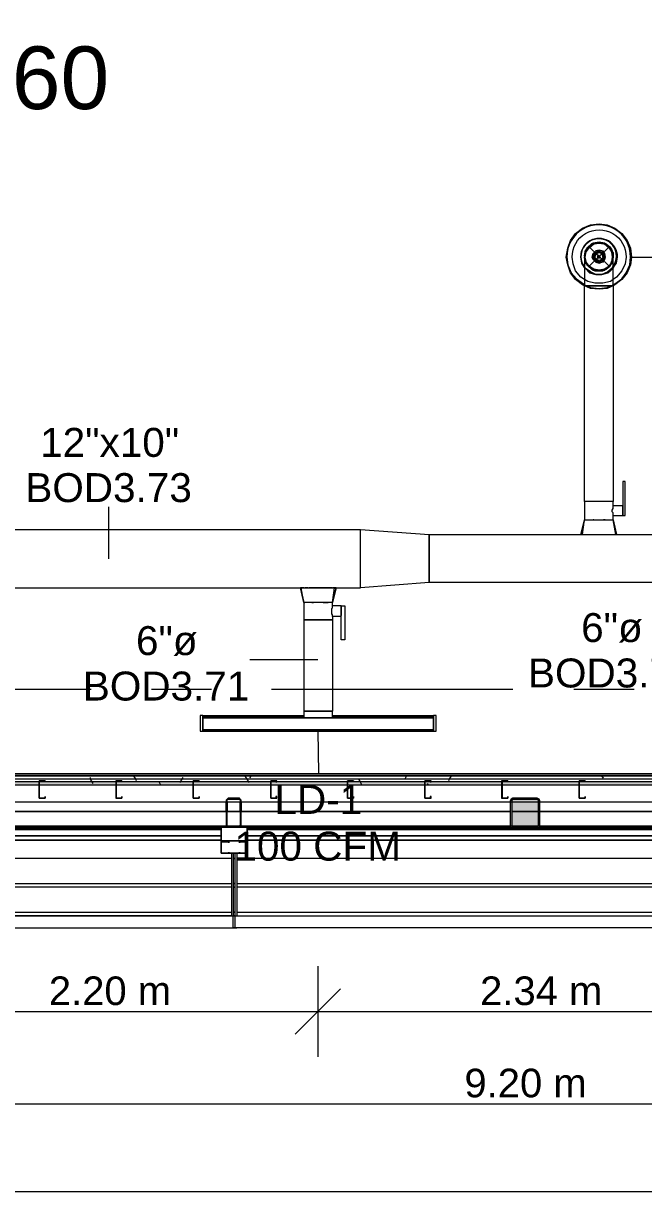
# Model space of a CAD drawing. Header units: metres. Extents: x 98 to 337, y -7 to 53.
# Drawn here: x 137.48 to 140.75, y 9.41 to 15.56 of the extents above; entities that cross this region are included whole.
import ezdxf

# ---------------------------------------------------------------- set-up
doc = ezdxf.new("R2010")
doc.units = ezdxf.units.M
doc.layers.add('HVAC - Ductos', color=5, linetype='Continuous', lineweight=0)
doc.layers.add('PDF_Text', color=7, linetype='Continuous', lineweight=0)
doc.layers.add('PDF_Geometry', color=7, linetype='Continuous', lineweight=0, true_color=0xaaaaaa)
doc.layers.add('PDF_Solid Fills', color=7, linetype='Continuous', lineweight=0, true_color=0xffffff)
doc.styles.add('PDF ArialUnicodeMS-Bold-Identity-H', font='arial.ttf')
doc.styles.add('PDF Helvetica', font='')
doc.styles.get('PDF Helvetica').set_extended_font_data('Helvetica')

msp = doc.modelspace()

# ---------------------------------------------------------------- hatches: boundary and pattern name
at = {"layer": 'PDF_Solid Fills', "lineweight": 0, "transparency": 33554559}
h = msp.add_hatch(color=256, dxfattribs=at)
h.paths.add_polyline_path([(107.9354, 11.5506), (107.9354, 11.5689), (105.9562, 11.5689), (105.9562, 11.5506)])
h.paths.add_polyline_path([(154.6138, 11.5689), (154.6138, 11.5506), (155.4202, 11.5506), (155.4202, 11.5689)])
h.paths.add_polyline_path([(155.4248, 11.5689), (155.4248, 11.5506), (157.4499, 11.5506), (157.4499, 11.5689)])
h.paths.add_polyline_path([(157.4544, 11.5689), (157.4544, 11.5506), (158.9939, 11.5506), (158.9939, 11.5689)])
h.paths.add_polyline_path([(152.5841, 11.5689), (152.5841, 11.5506), (154.6092, 11.5506), (154.6092, 11.5689)])
h.paths.add_polyline_path([(150.5544, 11.5689), (150.5544, 11.5506), (152.5795, 11.5506), (152.5795, 11.5689)])
h.paths.add_polyline_path([(149.7434, 11.5689), (149.7434, 11.5506), (150.5498, 11.5506), (150.5498, 11.5689)])
h.paths.add_polyline_path([(147.7137, 11.5689), (147.7137, 11.5506), (149.7388, 11.5506), (149.7388, 11.5689)])
h.paths.add_polyline_path([(144.8731, 11.5689), (144.8731, 11.5506), (147.7092, 11.5506), (147.7092, 11.5689)])
h.paths.add_polyline_path([(142.8434, 11.5689), (142.8434, 11.5506), (144.8685, 11.5506), (144.8685, 11.5689)])
h.paths.add_polyline_path([(140.0027, 11.5689), (140.0027, 11.5506), (142.8388, 11.5506), (142.8388, 11.5689)])
h.paths.add_polyline_path([(137.973, 11.5689), (137.973, 11.5506), (139.9981, 11.5506), (139.9981, 11.5689)])
h.paths.add_polyline_path([(137.1621, 11.5689), (137.1621, 11.5506), (137.9685, 11.5506), (137.9685, 11.5689)])
h.paths.add_polyline_path([(135.1324, 11.5689), (135.1324, 11.5506), (137.1575, 11.5506), (137.1575, 11.5689)])
h.paths.add_polyline_path([(133.1027, 11.5689), (133.1027, 11.5506), (135.1278, 11.5506), (135.1278, 11.5689)])
h.paths.add_polyline_path([(132.2917, 11.5689), (132.2917, 11.5506), (133.0981, 11.5506), (133.0981, 11.5689)])
h.paths.add_polyline_path([(130.2621, 11.5689), (130.2621, 11.5506), (132.2872, 11.5506), (132.2872, 11.5689)])
h.paths.add_polyline_path([(128.2324, 11.5689), (128.2324, 11.5506), (130.2575, 11.5506), (130.2575, 11.5689)])
h.paths.add_polyline_path([(127.4214, 11.5689), (127.4214, 11.5506), (128.2278, 11.5506), (128.2278, 11.5689)])
h.paths.add_polyline_path([(125.3917, 11.5689), (125.3917, 11.5506), (127.4168, 11.5506), (127.4168, 11.5689)])
h.paths.add_polyline_path([(122.5511, 11.5689), (122.5511, 11.5506), (125.3871, 11.5506), (125.3871, 11.5689)])
h.paths.add_polyline_path([(120.5214, 11.5689), (120.5214, 11.5506), (122.5465, 11.5506), (122.5465, 11.5689)])
h.paths.add_polyline_path([(117.6807, 11.5689), (117.6807, 11.5506), (120.5168, 11.5506), (120.5168, 11.5689)])
h.paths.add_polyline_path([(115.651, 11.5689), (115.651, 11.5506), (117.6761, 11.5506), (117.6761, 11.5689)])
h.paths.add_polyline_path([(114.8401, 11.5689), (114.8401, 11.5506), (115.6464, 11.5506), (115.6464, 11.5689)])
h.paths.add_polyline_path([(112.8104, 11.5689), (112.8104, 11.5506), (114.8355, 11.5506), (114.8355, 11.5689)])
h.paths.add_polyline_path([(110.7807, 11.5689), (110.7807, 11.5506), (112.8058, 11.5506), (112.8058, 11.5689)])
h.paths.add_polyline_path([(109.9698, 11.5689), (109.9698, 11.5506), (110.7761, 11.5506), (110.7761, 11.5689)])
h.paths.add_polyline_path([(107.94, 11.5689), (107.94, 11.5506), (109.9652, 11.5506), (109.9652, 11.5689)])
h = msp.add_hatch(color=256, dxfattribs=at)
h.paths.add_polyline_path([(138.6236, 11.4772), (138.6236, 11.4818), (138.5595, 11.4818)])
h.paths.add_polyline_path([(138.555, 11.4727), (138.5504, 11.4727), (138.5504, 11.3398)])
h.paths.add_polyline_path([(138.6236, 11.3306), (138.6236, 11.3352), (138.555, 11.3352)])
h.paths.add_polyline_path([(138.6236, 11.3352), (138.6282, 11.4727), (138.6236, 11.4727)])
msp.add_hatch(color=256, dxfattribs=at).paths.add_polyline_path([(140.1998, 11.4772), (140.1952, 11.4818), (140.0486, 11.4818), (140.044, 11.4727), (140.044, 11.3398), (140.0486, 11.3398), (140.0486, 11.3306), (140.1952, 11.3352)])

# ---------------------------------------------------------------- linework, layer by layer
at = {"layer": 'HVAC - Ductos', "lineweight": 0}
for points in [[(140.4335, 13.0442), (140.4335, 14.1804), (140.4243, 14.185), (140.3876, 14.2125), (140.3601, 14.2492), (140.3464, 14.2905), (140.3372, 14.3316), (140.3464, 14.3775), (140.3601, 14.4187), (140.3876, 14.4553), (140.4243, 14.4829), (140.4655, 14.5011), (140.5113, 14.5057), (140.5525, 14.5011), (140.5938, 14.4829), (140.6305, 14.4553), (140.6579, 14.4187), (140.6763, 14.3775), (140.6808, 14.3316), (140.6763, 14.2905), (140.6579, 14.2492), (140.6305, 14.2125), (140.5938, 14.185), (140.5846, 14.1804), (140.5846, 13.0442), (140.5755, 13.0442), (140.5617, 13.0442), (140.5479, 13.0442), (140.5297, 13.0442), (140.5113, 13.0442), (140.4884, 13.0442), (140.4701, 13.0442), (140.4563, 13.0442), (140.4426, 13.0442), (140.438, 13.0442)], [(140.5709, 14.3775), (140.5343, 14.4049), (140.4884, 14.4049), (140.4472, 14.3775), (140.4335, 14.3316), (140.4472, 14.2905), (140.4884, 14.2629), (140.5343, 14.2629), (140.5709, 14.2905), (140.5846, 14.3316)], [(140.5755, 14.3042), (140.5617, 14.2813), (140.5388, 14.2675), (140.5113, 14.2629), (140.4839, 14.2675), (140.4609, 14.2813), (140.4426, 14.3042), (140.438, 14.3316), (140.4426, 14.3591), (140.4609, 14.3821), (140.4839, 14.4004), (140.5113, 14.4049), (140.5388, 14.4004), (140.5617, 14.3821), (140.5755, 14.3591), (140.5801, 14.3316)], [(140.4793, 14.35), (140.4747, 14.3316), (140.4793, 14.35), (140.493, 14.3637), (140.5113, 14.3683), (140.5297, 14.3637), (140.5388, 14.35), (140.5434, 14.3316), (140.5388, 14.35), (140.5251, 14.3637), (140.5113, 14.3683), (140.493, 14.3637)], [(140.4884, 14.35), (140.4839, 14.3316), (140.4884, 14.35), (140.5021, 14.3591), (140.5159, 14.3591), (140.5297, 14.35), (140.5343, 14.3316), (140.5297, 14.35), (140.5159, 14.3591), (140.5021, 14.3591)], [(140.5251, 14.3179), (140.5113, 14.3133), (140.4976, 14.3179), (140.4884, 14.3316), (140.4976, 14.35), (140.5113, 14.3546), (140.5251, 14.35), (140.5297, 14.3316)], [(140.5113, 14.3271), (140.5159, 14.3316), (140.5113, 14.3271), (140.5067, 14.3271), (140.5021, 14.3316), (140.5067, 14.3408), (140.5113, 14.3408), (140.5159, 14.3316), (140.5113, 14.3362), (140.5067, 14.3362), (140.5067, 14.3316), (140.5067, 14.3271)], [(140.4151, 14.3316), (140.4197, 14.2996), (140.4335, 14.2767), (140.4197, 14.2996)], [(140.5571, 14.2492), (140.5251, 14.24), (140.493, 14.24), (140.4609, 14.2492), (140.438, 14.2721), (140.4335, 14.2767), (140.438, 14.2721), (140.4335, 14.2813), (140.438, 14.2721), (140.4655, 14.2538), (140.493, 14.24), (140.5251, 14.24), (140.5571, 14.2538), (140.5801, 14.2721), (140.5846, 14.2813), (140.5801, 14.2721), (140.5571, 14.2538), (140.5251, 14.24), (140.493, 14.24), (140.4655, 14.2538), (140.438, 14.2721), (140.4609, 14.2492), (140.493, 14.24), (140.5251, 14.24), (140.5571, 14.2492), (140.5846, 14.2721), (140.5846, 14.2767), (140.5846, 14.2721)], [(140.4563, 14.2813), (140.438, 14.3042), (140.4563, 14.2813), (140.4793, 14.2629)], [(140.5388, 14.3179), (140.5434, 14.3316), (140.5388, 14.3179), (140.5297, 14.3042), (140.5113, 14.2996), (140.493, 14.3042), (140.4793, 14.3179), (140.4747, 14.3316), (140.4793, 14.3179), (140.493, 14.3042), (140.5113, 14.2996), (140.5251, 14.3042)], [(140.5297, 14.3179), (140.5343, 14.3316), (140.5297, 14.3179), (140.5159, 14.3087), (140.5021, 14.3087), (140.4884, 14.3179), (140.4839, 14.3316), (140.4884, 14.3179), (140.5021, 14.3087), (140.5159, 14.3087)], [(140.4839, 12.948), (140.4793, 12.948)], [(140.5434, 12.948), (140.5388, 12.948), (140.5343, 12.948), (140.5388, 12.948)], [(139.2559, 12.5906), (139.2559, 12.8976), (139.6179, 12.8701), (139.6179, 12.6181)], [(139.6179, 12.8701), (141.8767, 12.8701), (141.8767, 12.6181), (139.6179, 12.6181)], [(138.9993, 12.5127), (139.0039, 12.5127), (139.0085, 12.5127), (139.0039, 12.5127)], [(139.059, 12.5127), (139.0635, 12.5127), (139.0864, 12.5127), (139.0635, 12.5127)], [(139.1734, 12.3157), (139.1552, 12.3157), (139.1552, 12.4944), (139.1734, 12.4944)], [(138.4129, 11.8346), (138.4267, 11.8346), (138.4267, 11.9171), (138.4129, 11.9171)], [(139.6408, 11.8438), (139.6408, 11.9034), (138.4267, 11.9034), (138.4267, 11.908), (139.6408, 11.908), (139.6408, 11.9034), (138.4267, 11.9034), (138.4267, 11.8438)], [(139.6546, 11.8346), (139.6546, 11.9171), (139.6408, 11.9171), (139.6408, 11.8346)]]:
    msp.add_lwpolyline(points, close=True, dxfattribs=at)
for points in [[(140.5846, 14.185), (140.5938, 14.1896), (140.6305, 14.2171), (140.6533, 14.2492), (140.6717, 14.2905), (140.6763, 14.3316, 1.013803), (140.3418, 14.3316), (140.3464, 14.2905), (140.3647, 14.2492), (140.3922, 14.2171), (140.4289, 14.1896), (140.4335, 14.185)], [(140.4335, 14.2125), (140.4151, 14.2262), (140.3876, 14.2584), (140.3738, 14.295), (140.3692, 14.3316, -1.008653), (140.6533, 14.3316), (140.6487, 14.295), (140.6305, 14.2584), (140.603, 14.2262), (140.5846, 14.2125)]]:
    msp.add_lwpolyline(points, format="xyb", dxfattribs=at)
msp.add_lwpolyline([(140.5846, 14.2767), (140.603, 14.2996), (140.6075, 14.3316, 1.019058), (140.4151, 14.3316), (140.4197, 14.2996), (140.4335, 14.2813, -1.404331), (140.603, 14.3316), (140.5984, 14.2996), (140.5846, 14.2813, 1.404199), (140.4151, 14.3316, -1.420114)], format="xyb", close=True, dxfattribs=at)
for points in [[(140.4335, 14.3362), (140.438, 14.3591), (140.4426, 14.3637), (140.4563, 14.3867), (140.4793, 14.4004), (140.4839, 14.4049), (140.5113, 14.4095), (140.5343, 14.4049)], [(140.5846, 14.3316), (140.5801, 14.3637), (140.5801, 14.3591), (140.5846, 14.3316), (140.5801, 14.3546), (140.5755, 14.3683), (140.5617, 14.3867), (140.5434, 14.4004), (140.5388, 14.4049), (140.5113, 14.4095), (140.4884, 14.4049), (140.4701, 14.4004), (140.4563, 14.3867), (140.4426, 14.3729), (140.438, 14.3546), (140.4335, 14.3316)], [(140.4793, 14.2629), (140.5113, 14.2584), (140.5297, 14.2629), (140.5479, 14.2721), (140.5617, 14.2813), (140.5755, 14.295), (140.5801, 14.3133), (140.5846, 14.3316), (140.5846, 14.3546), (140.5755, 14.3729), (140.5617, 14.3867), (140.5479, 14.3958), (140.5297, 14.4049), (140.5113, 14.4095), (140.4793, 14.4049), (140.4563, 14.3867), (140.438, 14.3637), (140.4335, 14.3316), (140.4335, 14.3271), (140.438, 14.3133), (140.4426, 14.295), (140.4563, 14.2813), (140.4701, 14.2675), (140.4884, 14.2584), (140.5113, 14.2584), (140.4839, 14.2629), (140.4793, 14.2629), (140.5113, 14.2584), (140.5388, 14.2629), (140.5113, 14.2584), (140.493, 14.2629), (140.4747, 14.2721), (140.4563, 14.2813), (140.4472, 14.295), (140.438, 14.3133), (140.438, 14.3316), (140.438, 14.3546), (140.4472, 14.3683), (140.4563, 14.3867), (140.4747, 14.3958), (140.493, 14.4049), (140.5113, 14.4049), (140.5297, 14.4049), (140.5479, 14.4004), (140.5617, 14.3867)], [(140.4426, 14.3637), (140.438, 14.3637), (140.438, 14.3591), (140.438, 14.3637), (140.4426, 14.3637), (140.4426, 14.3729), (140.4563, 14.3867), (140.4701, 14.4004), (140.4793, 14.4004), (140.4793, 14.4049), (140.4839, 14.4049), (140.4884, 14.4049), (140.5113, 14.4095), (140.5297, 14.4049), (140.5388, 14.4049)], [(140.4426, 14.3637), (140.4563, 14.3867), (140.4793, 14.4004)], [(140.4793, 14.4004), (140.4793, 14.4049), (140.4839, 14.4049)], [(140.4839, 14.4004), (140.5113, 14.4049), (140.5343, 14.4004)], [(140.5434, 14.4004), (140.5388, 14.4049), (140.5343, 14.4049), (140.5388, 14.4049), (140.5434, 14.4004), (140.5479, 14.4004), (140.5663, 14.3867), (140.5755, 14.3729), (140.5801, 14.3637), (140.5801, 14.3591), (140.5846, 14.3546), (140.5846, 14.3316), (140.5846, 14.3271)], [(140.5663, 14.3867), (140.5801, 14.3637), (140.5617, 14.3867), (140.5388, 14.4049)], [(140.5388, 14.4004), (140.5617, 14.3867), (140.5755, 14.3637)], [(140.438, 14.3591), (140.438, 14.3546), (140.4335, 14.3316), (140.4335, 14.3271)], [(140.4426, 14.3087), (140.438, 14.3316), (140.4426, 14.3591)], [(140.4563, 14.3867), (140.5663, 14.2813)], [(140.5663, 14.3867), (140.4563, 14.2813)], [(140.5801, 14.3637), (140.5801, 14.3591)], [(140.5801, 14.3591), (140.5846, 14.3362)], [(140.4335, 14.3316), (140.438, 14.3042), (140.4335, 14.3316)], [(140.4335, 14.3316), (140.4335, 14.3271), (140.4335, 14.3087), (140.4335, 14.2813), (140.4335, 14.2446), (140.4335, 14.1988), (140.4335, 14.1804), (140.438, 14.1804), (140.4426, 14.1804), (140.4563, 14.1804), (140.4701, 14.1804), (140.4884, 14.1804), (140.5113, 14.1804), (140.5297, 14.1804), (140.5479, 14.1804), (140.5617, 14.1804), (140.5755, 14.1804), (140.5846, 14.1804), (140.5846, 14.2262), (140.5846, 14.2629), (140.5846, 14.2996), (140.5846, 14.3225), (140.5846, 14.3316)], [(140.4426, 14.2996), (140.438, 14.3042), (140.438, 14.3087)], [(140.4793, 14.2675), (140.4563, 14.2813), (140.4426, 14.3042)], [(140.5434, 14.2629), (140.5388, 14.2629), (140.5343, 14.2629), (140.5113, 14.2584), (140.5297, 14.2584), (140.5479, 14.2675), (140.5663, 14.2813), (140.5388, 14.2629), (140.5617, 14.2813), (140.5801, 14.3042), (140.5663, 14.2813), (140.5755, 14.295), (140.5846, 14.3133), (140.5846, 14.3271), (140.5846, 14.3316), (140.5801, 14.3042), (140.5846, 14.3316), (140.5801, 14.3087), (140.5801, 14.3042), (140.5801, 14.2996)], [(140.5755, 14.3042), (140.5617, 14.2813), (140.5388, 14.2675)], [(140.5846, 14.2125), (140.5709, 14.2034), (140.5297, 14.1942), (140.4884, 14.1942), (140.4518, 14.2034), (140.4335, 14.2125)], [(140.4335, 14.185), (140.4655, 14.1713), (140.5113, 14.1667), (140.5525, 14.1713), (140.5846, 14.185)], [(140.5846, 14.1804), (140.5525, 14.1667), (140.5113, 14.1622), (140.4655, 14.1667), (140.4335, 14.1804)], [(140.5846, 14.1804), (140.5755, 14.1804), (140.5617, 14.1804), (140.5479, 14.1804), (140.5297, 14.1804), (140.5113, 14.1804), (140.4884, 14.1804), (140.4701, 14.1804), (140.4563, 14.1804), (140.4426, 14.1804), (140.438, 14.1804), (140.4335, 14.1804)], [(140.4243, 12.8701), (140.4335, 12.948), (140.438, 12.948), (140.4426, 12.948), (140.4563, 12.948), (140.4701, 12.948), (140.4884, 12.948), (140.5113, 12.948), (140.5297, 12.948), (140.5479, 12.948), (140.5617, 12.948), (140.5755, 12.948), (140.5801, 12.948), (140.5846, 12.948), (140.5846, 12.9709), (140.635, 12.9709), (140.6487, 12.9709), (140.6487, 13.1496), (140.635, 13.1496), (140.635, 12.9709), (140.635, 12.9755), (140.635, 12.9846), (140.635, 12.9892), (140.635, 12.9938), (140.635, 13.003), (140.635, 13.0076), (140.635, 13.0122), (140.635, 13.0167), (140.635, 13.0213), (140.5846, 13.0213), (140.5846, 13.0442), (140.5755, 13.0442), (140.5617, 13.0442), (140.5479, 13.0442), (140.5297, 13.0442), (140.5113, 13.0442), (140.4884, 13.0442), (140.4701, 13.0442), (140.4563, 13.0442), (140.4426, 13.0442), (140.438, 13.0442), (140.4335, 13.0442), (140.4335, 12.948)], [(140.5846, 12.9709), (140.5846, 12.9755), (140.5846, 12.9846), (140.5801, 12.9892), (140.5801, 12.9984), (140.5846, 13.0076), (140.5846, 13.0167), (140.5846, 13.0213)], [(140.4151, 12.8701), (140.4335, 12.948), (140.4151, 12.8701)], [(140.4563, 12.948), (140.4609, 12.948)], [(140.5067, 12.948), (140.5113, 12.948)], [(140.5617, 12.948), (140.5663, 12.948)], [(140.5709, 12.948), (140.5755, 12.948)], [(140.5846, 12.8701), (140.5938, 12.8701), (140.5984, 12.8701), (140.603, 12.8701), (140.5846, 12.948), (140.603, 12.8701)], [(140.5984, 12.8701), (140.5846, 12.948)], [(136.5069, 12.5906), (136.5069, 12.8976), (139.2559, 12.8976)], [(140.4197, 12.8701), (140.4151, 12.8701), (140.4197, 12.8701), (140.4243, 12.8701), (140.4335, 12.8701)], [(140.438, 12.8701), (140.4563, 12.8701), (140.4609, 12.8701), (140.4655, 12.8701), (140.4747, 12.8701), (140.4884, 12.8701), (140.493, 12.8701), (140.4976, 12.8701), (140.5205, 12.8701), (140.5251, 12.8701), (140.5297, 12.8701), (140.5434, 12.8701), (140.5525, 12.8701), (140.5571, 12.8701), (140.5663, 12.8701), (140.5801, 12.8701)], [(136.5069, 12.5906), (139.2559, 12.5906)], [(138.9581, 12.5906), (138.949, 12.5906), (138.9444, 12.5906), (138.9398, 12.5906)], [(138.9398, 12.5906), (138.9581, 12.5127), (138.9398, 12.5906)], [(138.9581, 12.5127), (138.9627, 12.5127), (138.9581, 12.5127), (138.9444, 12.5906)], [(139.1276, 12.5906), (139.1094, 12.5127), (139.1048, 12.5127), (139.1002, 12.5127), (139.0864, 12.5127), (139.0727, 12.5127), (139.0544, 12.5127), (139.0314, 12.5127), (139.0131, 12.5127), (138.9947, 12.5127), (138.981, 12.5127), (138.9673, 12.5127), (138.9627, 12.5127), (138.9581, 12.5127), (138.9581, 12.4211), (138.9673, 12.4211), (138.981, 12.4211), (138.9947, 12.4211), (139.0131, 12.4211), (139.0314, 12.4211), (139.0544, 12.4211), (139.0727, 12.4211), (139.0864, 12.4211), (139.1002, 12.4211), (139.1048, 12.4211), (139.1094, 12.4211), (139.1094, 11.94), (139.1048, 11.94), (139.0956, 11.94), (139.0864, 11.94), (139.0727, 11.94), (139.0544, 11.94), (139.0314, 11.94), (139.0131, 11.94), (138.9947, 11.94), (138.981, 11.94), (138.9673, 11.94), (138.9627, 11.94), (138.9581, 11.94), (138.9581, 11.908), (138.9627, 11.908), (138.9673, 11.908), (138.981, 11.908), (138.9947, 11.908), (139.0131, 11.908), (139.0314, 11.908), (139.0544, 11.908), (139.0727, 11.908), (139.0864, 11.908), (139.0956, 11.908), (139.1048, 11.908), (139.1094, 11.908), (139.1094, 11.94), (139.1048, 11.94)], [(138.981, 12.5906), (138.9627, 12.5906)], [(139.1048, 12.5906), (139.0864, 12.5906), (139.0818, 12.5906), (139.0772, 12.5906), (139.0681, 12.5906), (139.0544, 12.5906), (139.0498, 12.5906), (139.0452, 12.5906), (139.0223, 12.5906), (139.0177, 12.5906), (139.0131, 12.5906), (138.9993, 12.5906), (138.9902, 12.5906), (138.9856, 12.5906)], [(139.0681, 12.5906), (139.0727, 12.5906)], [(139.1552, 12.4944), (139.1094, 12.4944), (139.1094, 12.5127), (139.1185, 12.5906)], [(139.1094, 12.5127), (139.1276, 12.5906), (139.123, 12.5906), (139.1185, 12.5906), (139.1094, 12.5906)], [(139.1094, 12.4394), (139.1094, 12.444), (139.1094, 12.4486), (139.1048, 12.4532), (139.1048, 12.4624), (139.1048, 12.4715), (139.1048, 12.4806), (139.1094, 12.4852), (139.1094, 12.4898), (139.1094, 12.4944)], [(139.1552, 12.4898), (139.1552, 12.4852), (139.1552, 12.4806), (139.1552, 12.4715), (139.1552, 12.4669), (139.1552, 12.4624), (139.1552, 12.4532), (139.1552, 12.4486), (139.1552, 12.444)], [(139.1552, 12.4394), (139.1094, 12.4394), (139.1094, 12.4211), (139.1048, 12.4211), (139.1002, 12.4211), (139.0864, 12.4211), (139.0727, 12.4211), (139.0544, 12.4211), (139.0314, 12.4211), (139.0131, 12.4211), (138.9947, 12.4211), (138.981, 12.4211), (138.9673, 12.4211), (138.9581, 12.4211), (138.9581, 11.94), (138.9673, 11.94), (138.981, 11.94), (138.9947, 11.94), (139.0131, 11.94), (139.0314, 11.94), (139.0544, 11.94), (139.0727, 11.94), (139.0864, 11.94), (139.1002, 11.94), (139.1048, 11.94), (139.1094, 11.94)], [(138.4267, 11.885), (138.4267, 11.8942), (138.4267, 11.9125), (138.4267, 11.9171), (138.9581, 11.9171)], [(138.9581, 11.9125), (138.4267, 11.9125)], [(138.4267, 11.8896), (138.4267, 11.8942), (138.4267, 11.8988)], [(139.1094, 11.9171), (139.6408, 11.9171), (139.6408, 11.9125), (139.6408, 11.8942), (139.6408, 11.885)], [(139.6408, 11.9125), (139.1094, 11.9125)], [(139.6408, 11.8621), (139.6408, 11.8575), (139.6408, 11.853), (139.6408, 11.8346), (139.6408, 11.8392), (138.4267, 11.8392), (138.4267, 11.8346), (138.4267, 11.853), (138.4267, 11.8575), (138.4267, 11.8621)], [(138.4267, 11.8484), (138.4267, 11.853), (138.4267, 11.8575)], [(138.4267, 11.8346), (139.6408, 11.8346)]]:
    msp.add_lwpolyline(points, dxfattribs=at)
at = {"layer": 'PDF_Geometry', "lineweight": 0}
for points in [[(145.6291, 35.5724), (158.9481, 35.5724), (158.9481, 25.4148), (157.3124, 25.4148), (157.3124, 25.401), (158.9481, 25.401), (158.9481, 23.912), (157.9447, 23.912), (157.9447, 23.8937), (158.9481, 23.8937), (158.9481, 11.6009), (105.9562, 11.6009)], [(158.9618, 23.8937), (158.9618, 11.6009), (158.9618, 11.5826), (105.9562, 11.5826)], [(137.8402, 12.0546), (136.5665, 12.0546)], [(138.4725, 12.0546), (138.1563, 12.0546)], [(140.0577, 12.0546), (138.7886, 12.0546)], [(140.6946, 12.0546), (140.3784, 12.0546)], [(135.6272, 11.6009), (144.6165, 11.6009)], [(144.6165, 11.6009), (135.6272, 11.6009)], [(135.6272, 11.6009), (144.6165, 11.6009)], [(135.6272, 11.6009), (144.6165, 11.6009)], [(135.6272, 11.6009), (144.6165, 11.6009)], [(144.6165, 11.6009), (135.6272, 11.6009)], [(135.6272, 11.6009), (144.6165, 11.6009)], [(144.6165, 11.6009), (135.6272, 11.6009)], [(137.9685, 11.5689), (137.5653, 11.5689), (137.1621, 11.5689)], [(139.9981, 11.5689), (139.595, 11.5689), (139.1872, 11.5689), (138.7841, 11.5689), (138.3763, 11.5689), (137.973, 11.5689)], [(142.8388, 11.5689), (142.4356, 11.5689), (142.0278, 11.5689), (141.6247, 11.5689), (141.2169, 11.5689), (140.8137, 11.5689), (140.4059, 11.5689), (140.0027, 11.5689)], [(137.9685, 11.5506), (137.5653, 11.5506), (137.1621, 11.5506)], [(139.9981, 11.5506), (139.595, 11.5506), (139.1872, 11.5506), (138.7841, 11.5506), (138.3763, 11.5506), (137.973, 11.5506)], [(142.8388, 11.5506), (142.4356, 11.5506), (142.0278, 11.5506), (141.6247, 11.5506), (141.2169, 11.5506), (140.8137, 11.5506), (140.4059, 11.5506), (140.0027, 11.5506)], [(105.9562, 11.4635), (159.0855, 11.4635), (159.0855, 11.4818)], [(138.5504, 11.4131), (138.5504, 11.4635)], [(138.555, 11.4635), (138.555, 11.4131)], [(138.6236, 11.4131), (138.6236, 11.4635)], [(138.6282, 11.4635), (138.6282, 11.4131)], [(140.044, 11.4635), (140.044, 11.4131)], [(140.1998, 11.4131), (140.1998, 11.4635)], [(138.5641, 11.2482), (138.5641, 11.2528), (138.5641, 11.2574)], [(138.5641, 11.2482), (138.5641, 11.2528), (138.5641, 11.2574)], [(138.5641, 11.2574), (138.5641, 11.2528), (138.5641, 11.2482)], [(138.5641, 11.2574), (138.5641, 11.2528), (138.5641, 11.2482)], [(138.619, 11.2482), (138.619, 11.2528), (138.619, 11.2574)], [(138.619, 11.2482), (138.619, 11.2528), (138.619, 11.2574)], [(138.619, 11.2482), (138.619, 11.2528), (138.619, 11.2574)], [(138.619, 11.2482), (138.619, 11.2528), (138.619, 11.2574)], [(140.0806, 11.262), (140.1586, 11.262)], [(135.5219, 10.7992), (138.5962, 10.7992), (138.5962, 10.8084), (138.5962, 10.8175), (138.5962, 10.8312), (138.5962, 10.845), (138.5962, 10.8633), (138.5962, 11.1932), (138.587, 11.1932), (138.5778, 11.1932), (138.5778, 10.8633), (135.5401, 10.8633)], [(138.5778, 11.1657), (135.5401, 11.1657)], [(138.5732, 11.1932), (138.5641, 11.1932), (138.5732, 11.1932)], [(138.5732, 11.1932), (138.5641, 11.1932), (138.5732, 11.1932)], [(138.5778, 11.1932), (138.587, 11.1932), (138.5962, 11.1932)], [(138.587, 11.1932), (138.587, 10.8633)], [(138.6054, 11.1932), (138.6054, 10.8633), (141.643, 10.8633), (141.643, 11.1932)], [(141.643, 11.1657), (138.6054, 11.1657)], [(135.5401, 11.0328), (138.5778, 11.0328)], [(138.5778, 11.0145), (135.5401, 11.0145)], [(138.6054, 11.0328), (141.643, 11.0328)], [(141.643, 11.0145), (138.6054, 11.0145)], [(129.3915, 10.8633), (132.4613, 10.8633), (132.4567, 10.8633), (135.5265, 10.8633), (135.5219, 10.8633), (138.5962, 10.8633), (138.587, 10.8633), (141.6613, 10.8633), (141.6567, 10.8633), (144.7265, 10.8633), (144.7173, 10.8633), (147.7871, 10.8633), (147.7825, 10.8633), (150.8522, 10.8633), (150.8476, 10.8633), (153.9219, 10.8633), (153.9174, 10.8633), (156.2219, 10.8633)], [(135.5401, 10.8816), (138.5778, 10.8816)], [(141.6613, 10.7992), (138.587, 10.7992), (138.587, 10.8084), (138.587, 10.8175), (138.587, 10.8312), (138.587, 10.845), (138.587, 10.8633), (138.5962, 10.8633)], [(138.6054, 10.8816), (141.643, 10.8816)], [(138.5778, 10.7992), (138.587, 10.7992)], [(138.5962, 10.7992), (138.6054, 10.7992)]]:
    msp.add_lwpolyline(points, dxfattribs=at)
at = {"layer": 'PDF_Geometry', "color": 7, "lineweight": 0}
for points in [[(140.6808, 14.3316), (140.8366, 14.3316)], [(137.9318, 12.7418), (137.9318, 13.0167)], [(139.2559, 12.5906), (139.2559, 12.8976)], [(139.0314, 12.2103), (138.6741, 12.2103)], [(139.0314, 11.8346), (139.036, 11.6147)], [(139.0314, 10.5976), (139.0314, 10.3593), (139.0314, 10.1211)], [(139.1506, 10.4785), (139.0314, 10.3593), (138.9123, 10.2402)], [(129.7901, 10.3593), (132.1635, 10.3593), (134.2298, 10.3593), (135.5219, 10.3593), (136.8368, 10.3593), (139.0314, 10.3593), (141.3727, 10.3593), (143.5078, 10.3593), (144.7219, 10.3593), (145.8994, 10.3593), (148.1124, 10.3593), (150.2886, 10.3593), (152.4329, 10.3593), (153.9174, 10.3593), (156.1715, 10.3593)], [(107.6972, 9.8737), (117.1309, 9.8737), (126.3264, 9.8737), (135.5219, 9.8737), (144.7219, 9.8737), (153.9174, 9.8737), (158.751, 9.8737)], [(107.6972, 9.4109), (158.751, 9.4109)]]:
    msp.add_lwpolyline(points, dxfattribs=at)
at = {"layer": 'PDF_Geometry', "lineweight": 0}
for points in [[(135.6272, 11.6101), (144.6165, 11.6101)], [(135.6272, 11.6101), (144.6165, 11.6101)], [(135.6272, 11.6009), (144.6165, 11.6009)], [(137.5974, 11.5735), (137.5653, 11.5735), (137.5653, 11.4818), (137.5974, 11.4818), (137.5974, 11.491), (137.5974, 11.4818), (137.5653, 11.4818), (137.5653, 11.5735), (137.5974, 11.5735), (137.5974, 11.5689)], [(138.0006, 11.5735), (137.973, 11.5735), (137.9685, 11.5735), (137.9685, 11.4818), (137.973, 11.4818), (138.0006, 11.4818), (138.0006, 11.491), (138.0006, 11.4818), (137.973, 11.4818), (137.973, 11.5735), (138.0006, 11.5735), (138.0006, 11.5689)], [(138.4083, 11.5735), (138.3763, 11.5735), (138.3763, 11.4818), (138.4083, 11.4818), (138.4083, 11.491), (138.4083, 11.4818), (138.3763, 11.4818), (138.3763, 11.5735), (138.4083, 11.5735), (138.4083, 11.5689)], [(138.8161, 11.5735), (138.7841, 11.5735), (138.7841, 11.4818), (138.8161, 11.4818), (138.8161, 11.491), (138.8115, 11.491), (138.8115, 11.4818), (138.7841, 11.4818), (138.7841, 11.5735), (138.8115, 11.5735), (138.8115, 11.5689), (138.8161, 11.5689)], [(139.2193, 11.5735), (139.1918, 11.5735), (139.1872, 11.5735), (139.1872, 11.4818), (139.1918, 11.4818), (139.2193, 11.4818), (139.2193, 11.491), (139.2193, 11.4818), (139.1918, 11.4818), (139.1872, 11.4818), (139.1872, 11.5735), (139.1918, 11.5735), (139.2193, 11.5735), (139.2193, 11.5689)], [(139.627, 11.5735), (139.595, 11.5735), (139.595, 11.4818), (139.627, 11.4818), (139.627, 11.491), (139.6225, 11.491), (139.6225, 11.4818), (139.595, 11.4818), (139.595, 11.5735), (139.6225, 11.5735), (139.6225, 11.5689), (139.627, 11.5689)], [(140.0303, 11.5735), (140.0027, 11.5735), (139.9981, 11.5735), (139.9981, 11.4818), (140.0027, 11.4818), (140.0303, 11.4818), (140.0303, 11.491), (140.0303, 11.4818), (140.0027, 11.4818), (140.0027, 11.5735), (140.0303, 11.5735), (140.0303, 11.5689)], [(140.438, 11.5735), (140.4059, 11.5735), (140.4059, 11.4818), (140.438, 11.4818), (140.438, 11.491), (140.438, 11.4818), (140.4059, 11.4818), (140.4059, 11.5735), (140.438, 11.5735), (140.438, 11.5689)], [(138.6282, 11.4727), (138.6236, 11.4772), (138.619, 11.4818), (138.5595, 11.4818), (138.555, 11.4772), (138.5504, 11.4727), (138.5504, 11.3398), (138.555, 11.3306), (138.5595, 11.3306), (138.619, 11.3306), (138.6236, 11.3306), (138.6282, 11.3398)], [(138.5595, 11.4772), (138.619, 11.4772), (138.6236, 11.4727), (138.6236, 11.3398), (138.619, 11.3352), (138.5595, 11.3352), (138.555, 11.3352), (138.555, 11.3398), (138.555, 11.4727), (138.555, 11.4772)], [(140.186, 11.4818), (140.0577, 11.4818), (140.0486, 11.4772), (140.044, 11.4681), (140.044, 11.3398), (140.0486, 11.3306), (140.0577, 11.3306), (140.186, 11.3306), (140.1952, 11.3306), (140.1998, 11.3398), (140.1998, 11.4681), (140.1952, 11.4772)], [(140.0532, 11.4681), (140.0532, 11.4727), (140.0577, 11.4772), (140.186, 11.4772), (140.1906, 11.4727), (140.1906, 11.4681), (140.1906, 11.3398), (140.1906, 11.3352), (140.186, 11.3352), (140.0577, 11.3352), (140.0532, 11.3352), (140.0532, 11.3398)], [(137.0934, 11.4131), (138.5504, 11.4131)], [(138.555, 11.4131), (138.587, 11.4131)], [(138.587, 11.4131), (138.6236, 11.4131)], [(138.6282, 11.4131), (140.044, 11.4131)], [(140.1906, 11.4131), (140.1219, 11.4131), (140.0532, 11.4131), (140.1219, 11.4131)], [(141.6155, 11.4131), (140.1998, 11.4131)], [(138.5228, 11.326), (137.0567, 11.326)], [(138.5504, 11.3352), (137.0934, 11.3352)], [(138.5228, 11.3306), (138.555, 11.3306), (138.5228, 11.3306), (138.5228, 11.2574), (138.5228, 11.2528), (138.5228, 11.2482), (138.5228, 11.1978), (138.5228, 11.1932), (138.5228, 11.1978), (138.5228, 11.2482), (138.5228, 11.2528), (138.5228, 11.2574)], [(138.6054, 11.1932), (138.5916, 11.1932), (138.6054, 11.1932), (138.619, 11.1932), (138.6099, 11.1932), (138.619, 11.1932), (138.5641, 11.1932), (138.5228, 11.1932), (138.5641, 11.1932), (138.5595, 11.1932), (138.5641, 11.1932), (138.619, 11.1932), (138.6236, 11.1932), (138.619, 11.1932), (138.6603, 11.1932), (138.6603, 11.1978), (138.6603, 11.2482), (138.6603, 11.2528), (138.6603, 11.2574), (138.6603, 11.3306), (138.6236, 11.3306), (138.6603, 11.3306), (138.6603, 11.2574), (138.6603, 11.2528), (138.6603, 11.2482), (138.6603, 11.1978), (138.6603, 11.1932), (138.619, 11.1932), (138.6236, 11.1932), (138.619, 11.1932), (138.5641, 11.1932), (138.5595, 11.1932), (138.5641, 11.1932), (138.5641, 11.1978), (138.5641, 11.1932), (138.5778, 11.1932), (138.5641, 11.1932), (138.619, 11.1932), (138.6099, 11.1932), (138.619, 11.1932)], [(138.587, 11.3352), (138.555, 11.3352)], [(138.6236, 11.3352), (138.587, 11.3352)], [(140.0486, 11.3352), (138.6282, 11.3352)], [(140.1219, 11.326), (138.6603, 11.326)], [(140.1219, 11.3352), (140.0577, 11.3352)], [(140.186, 11.3352), (140.1219, 11.3352)], [(141.588, 11.326), (140.1219, 11.326)], [(141.6155, 11.3352), (140.1952, 11.3352)], [(135.5951, 11.262), (137.0567, 11.262), (138.5228, 11.262), (137.0567, 11.262)], [(138.5228, 11.3169), (137.0567, 11.3169)], [(138.5228, 11.2848), (137.0567, 11.2848)], [(138.5228, 11.2574), (138.6603, 11.2574)], [(138.5641, 11.2574), (138.5641, 11.2528), (138.5641, 11.2482), (138.5641, 11.2528)], [(138.5641, 11.2482), (138.5641, 11.2528), (138.5641, 11.2574), (138.5641, 11.2528)], [(138.619, 11.2574), (138.619, 11.2528), (138.619, 11.2482), (138.619, 11.2528)], [(138.619, 11.2574), (138.619, 11.2528), (138.619, 11.2482), (138.619, 11.2528)], [(140.1219, 11.3169), (138.6603, 11.3169)], [(140.1219, 11.2848), (138.6603, 11.2848)], [(140.1219, 11.262), (141.588, 11.262), (140.1219, 11.262), (138.6603, 11.262)], [(141.588, 11.3169), (140.1219, 11.3169)], [(141.588, 11.2848), (140.1219, 11.2848)], [(138.5595, 11.2528), (138.5228, 11.2528)], [(138.5641, 11.1932), (138.5641, 11.1978)], [(138.619, 11.1978), (138.619, 11.1932)], [(138.619, 11.1978), (138.619, 11.1932)], [(138.6603, 11.2528), (138.6236, 11.2528)], [(138.587, 11.1657), (138.5962, 11.1657)], [(138.5962, 11.0328), (138.587, 11.0328)], [(138.587, 11.0145), (138.5962, 11.0145)], [(138.5962, 10.8816), (138.587, 10.8816)]]:
    msp.add_lwpolyline(points, close=True, dxfattribs=at)
at = {"layer": 'PDF_Geometry', "color": 254, "lineweight": 0, "true_color": 0xeaeaea}
for points in [[(137.8494, 11.5597), (137.8448, 11.5689), (137.8356, 11.5826), (137.8356, 11.5918)], [(138.0784, 11.5735), (138.0738, 11.5826), (138.0647, 11.6009)], [(138.2067, 11.5506), (138.1976, 11.5689)], [(138.3213, 11.5918), (138.3167, 11.5826), (138.3075, 11.5689), (138.3075, 11.5643)], [(138.6695, 11.5643), (138.6695, 11.5689), (138.6603, 11.5826), (138.6512, 11.5964)], [(138.6787, 11.6009), (138.6741, 11.5872)], [(139.2605, 11.5551), (139.2559, 11.5689), (139.2468, 11.5826), (139.2422, 11.5826)], [(139.4988, 11.6009), (139.4896, 11.5826)], [(139.7324, 11.6009), (139.7232, 11.5826), (139.7187, 11.5735)], [(140.5343, 11.5872), (140.5251, 11.6009)], [(138.1838, 11.5551), (138.1838, 11.5506)], [(139.0039, 11.5551), (139.0039, 11.5506)], [(139.6133, 11.5506), (139.6088, 11.5597)]]:
    msp.add_lwpolyline(points, dxfattribs=at)
at = {"layer": 'PDF_Geometry', "color": 254, "lineweight": 0, "true_color": 0xd2d2d2}
for points in [[(137.9685, 11.5414), (137.973, 11.5414)], [(139.9981, 11.5597), (140.0027, 11.5597)]]:
    msp.add_lwpolyline(points, dxfattribs=at)

# ---------------------------------------------------------------- texts
at = {"layer": 'PDF_Text', "color": 232, "lineweight": 70, "true_color": 0xe91e64, "insert": (137.1406, 15.2732), "char_height": 0.32989, "attachment_point": 4, "style": 'PDF ArialUnicodeMS-Bold-Identity-H'}
msp.add_mtext('F60', dxfattribs=at)
at = {"layer": 'PDF_Text', "lineweight": 0, "attachment_point": 4, "style": 'PDF Helvetica'}
for s, insert, char_height in [('12"x10"', (137.5712, 13.3546), 0.15242), ('BOD3.73', (137.4933, 13.1164), 0.15242), ('6"ø', (140.4165, 12.3787), 0.15242), ('6"ø', (138.0752, 12.31), 0.15242), ('BOD3.71', (140.137, 12.1405), 0.15242), ('BOD3.71', (137.7957, 12.0717), 0.15242), ('LD-1', (138.8037, 11.4761), 0.15242), ('100 CFM', (138.593, 11.2287), 0.15242), ('2.20 m', (137.617, 10.4674), 0.15053), ('2.34 m', (139.8851, 10.4674), 0.15053), ('9.20 m', (139.8026, 9.9817), 0.15053)]:
    msp.add_mtext(s, dxfattribs=dict(at, insert=insert, char_height=char_height))

doc.saveas('drawing.dxf')
